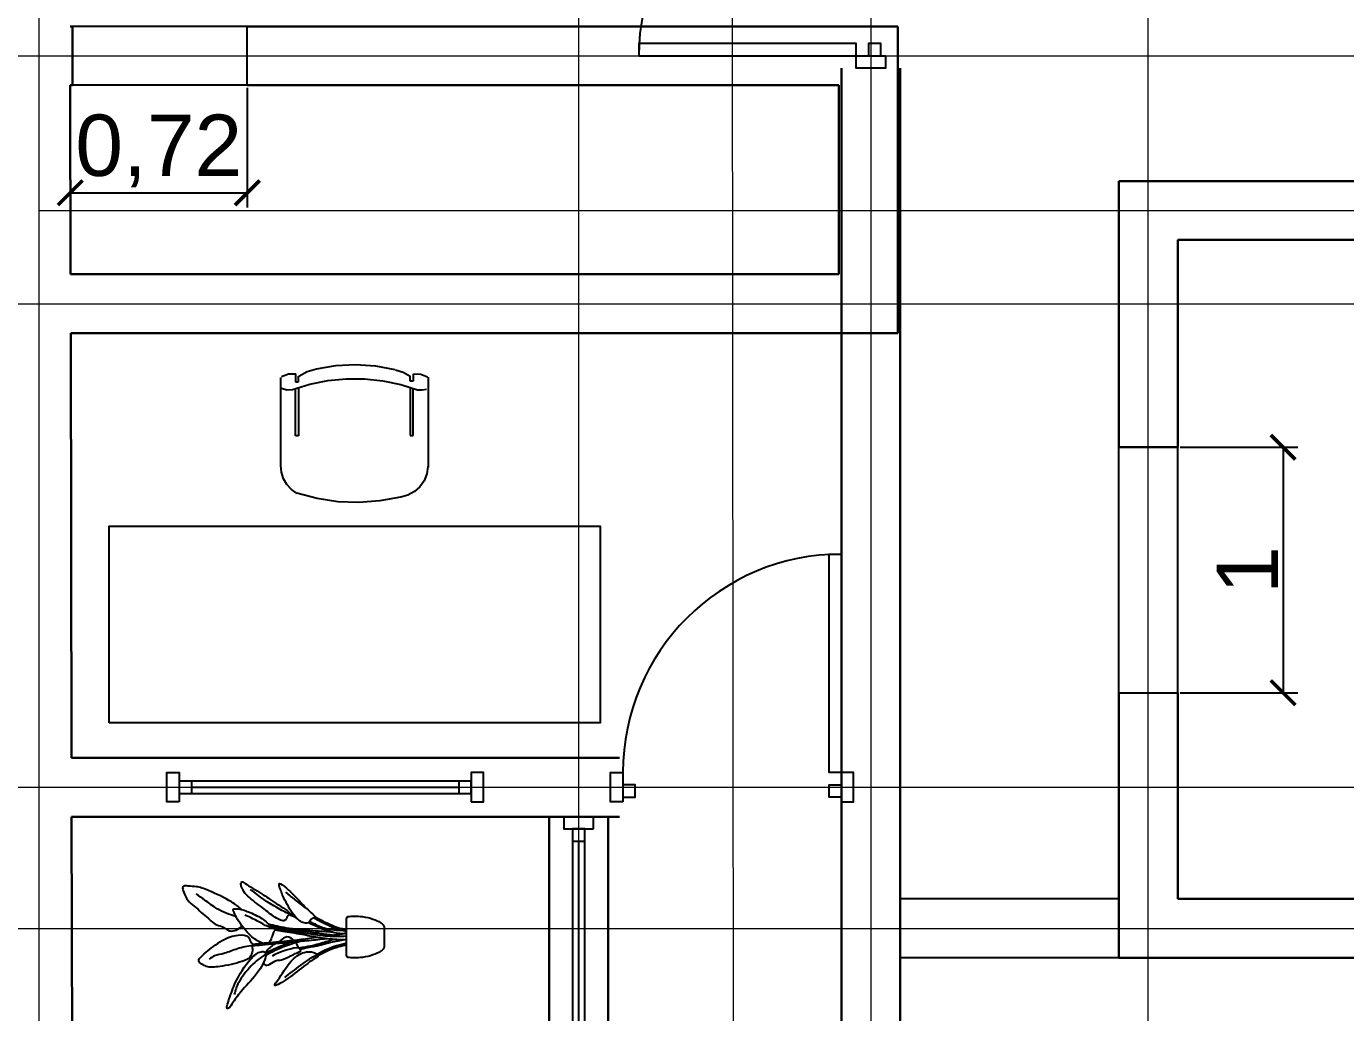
# Model space of a CAD drawing. Header units: metres. Extents: x 68508 to 226087, y -5893 to 20329.
# Drawn here: x 186398 to 191771, y 8093 to 12112 of the extents above; entities that cross this region are included whole.
import ezdxf

# ---------------------------------------------------------------- set-up
doc = ezdxf.new("R2010")
doc.units = ezdxf.units.M
doc.header["$LTSCALE"] = 0.05
for name, color, linetype, lineweight in [('A310G', 31, 'Continuous', 25), ('A314G', 151, 'Continuous', 25), ('A315G', 31, 'Continuous', 25), ('Acotado', 251, 'Continuous', 15), ('muro', 7, 'Continuous', 30)]:
    doc.layers.add(name, color=color, linetype=linetype, lineweight=lineweight)
doc.layers.add('Varios', color=7, linetype='Continuous')
doc.layers.add('www.dwgautocad.com', color=7, linetype='Continuous')
doc.styles.get("Standard").update_dxf_attribs({"font": 'arial.ttf'})
doc.dimstyles.new('Planta', dxfattribs={"dimscale": 100, "dimtxt": 2.5, "dimasz": 1, "dimexe": 0.6, "dimexo": 0.1, "dimgap": 0.2, "dimtad": 1, "dimlfac": 0.001, "dimtxsty": 'Standard', "dimblk": 'ARCHTICK', "dimcen": 1, "dimdle": 0.0005, "dimadec": 0, "dimazin": 0, "dimtfac": 1, "dimtmove": 0, "dimatfit": 3, "dimfxl": 1, "dimarcsym": 0})

# ---------------------------------------------------------------- blocks, each defined once
blk = doc.blocks.new('*U64')
at = {"layer": 'muro', "color": 7, "linetype": 'Continuous', "lineweight": 30}
for p, q in [((1.045, 0.12), (0, 0.12)), ((0, -0.12), (0.805, -0.12))]:
    blk.add_line(p, q, dxfattribs=at)
blk = doc.blocks.new('*U65')
at = {"layer": 'muro', "color": 7, "linetype": 'Continuous', "lineweight": 30}
for p, q in [((0.96, 0.12), (-0.12, 0.12)), ((0.12, -0.12), (0.96, -0.12))]:
    blk.add_line(p, q, dxfattribs=at)
blk = doc.blocks.new('*U66')
at = {"layer": 'muro', "color": 7, "linetype": 'Continuous', "lineweight": 30}
for p, q in [((1, 0.12), (1, -0.12)), ((1.02, 0.12), (1, 0.12)), ((1, -0.12), (1.02, -0.12))]:
    blk.add_line(p, q, dxfattribs=at)
blk = doc.blocks.new('*U67')
at = {"layer": 'muro', "color": 7, "linetype": 'Continuous', "lineweight": 30}
for p, q in [((1.065, 0.12), (0, 0.12)), ((0, -0.12), (0.825, -0.12))]:
    blk.add_line(p, q, dxfattribs=at)
blk = doc.blocks.new('*U68')
at = {"layer": 'muro', "color": 7, "linetype": 'Continuous', "lineweight": 30}
for p, q in [((1.02, 0.12), (-0.12, 0.12)), ((0.12, -0.12), (1.02, -0.12))]:
    blk.add_line(p, q, dxfattribs=at)
blk = doc.blocks.new('*U73')
at = {"layer": 'A310G', "color": 31, "linetype": 'Continuous', "lineweight": 25}
for p, q in [((0, 0.12), (1, 0.12)), ((0, 0.12), (0, -0.12)), ((1, 0.12), (1, -0.12)), ((0, -0.12), (1, -0.12))]:
    blk.add_line(p, q, dxfattribs=at)
blk = doc.blocks.new('*U92')
at = {"layer": 'muro', "color": 7, "linetype": 'Continuous', "lineweight": 30}
for p, q in [((0.6052, 0.12), (0, 0.12)), ((0, -0.12), (0.6048, -0.12))]:
    blk.add_line(p, q, dxfattribs=at)
blk = doc.blocks.new('*U93')
at = {"layer": 'muro', "color": 7, "linetype": 'Continuous', "lineweight": 30}
for p, q in [((0.575, 0.12), (0, 0.12)), ((3.505, 0.12), (0.575, 0.12)), ((0, -0.12), (0.575, -0.12)), ((0.575, -0.12), (3.505, -0.12))]:
    blk.add_line(p, q, dxfattribs=at)
blk = doc.blocks.new('*U106')
at = {"layer": 'muro', "color": 7, "linetype": 'Continuous', "lineweight": 30}
for p, q in [((5.3722, 0.12), (4.6022, 0.12)), ((7.3422, 0.12), (5.6122, 0.12)), ((10.3397, 0.12), (7.5822, 0.12))]:
    blk.add_line(p, q, dxfattribs=at)
blk = doc.blocks.new('*U108')
at = {"layer": 'A310G', "color": 31, "linetype": 'Continuous', "lineweight": 25}
for p, q in [((0, 0.12), (0.89, 0.12)), ((0, 0.12), (0, -0.12)), ((0.89, 0.12), (0.89, -0.12)), ((0, -0.12), (0.89, -0.12))]:
    blk.add_line(p, q, dxfattribs=at)
blk = doc.blocks.new('*U111')
at = {"layer": 'A315G', "color": 31, "linetype": 'Continuous', "lineweight": 25}
for points in [[(0.05, 0.12), (0.1, 0.12), (0.1, 1.005), (0.05, 1.005)], [(0.05, 0), (0, 0), (0, 0.12), (0.05, 0.12)], [(0.935, 0), (0.985, 0), (0.985, 0.12), (0.935, 0.12)], [(0.05, 0.02), (0.1, 0.02), (0.1, 0.07), (0.05, 0.07)], [(0.935, 0.02), (0.885, 0.02), (0.885, 0.07), (0.935, 0.07)]]:
    blk.add_lwpolyline(points, close=True, dxfattribs=at)
blk.add_arc((0.05, 0.12), 0.885, 0, 90, dxfattribs=at)
blk = doc.blocks.new('*U112')
at = {"layer": 'muro', "color": 7, "linetype": 'Continuous', "lineweight": 30}
for p, q in [((1.13, 0.12), (-0.12, 0.12)), ((0.12, -0.12), (0.89, -0.12))]:
    blk.add_line(p, q, dxfattribs=at)
blk = doc.blocks.new('*U113')
at = {"layer": 'muro', "color": 7, "linetype": 'Continuous', "lineweight": 30}
for p, q in [((3.2493, 0.12), (-0.12, 0.12)), ((0.12, -0.12), (3.2497, -0.12))]:
    blk.add_line(p, q, dxfattribs=at)
blk = doc.blocks.new('*U114')
at = {"layer": 'muro', "color": 7, "linetype": 'Continuous', "lineweight": 30}
for p, q in [((2.53, 0.12), (0.12, 0.12)), ((-0.12, -0.12), (2.53, -0.12))]:
    blk.add_line(p, q, dxfattribs=at)
blk = doc.blocks.new('*U115')
at = {"layer": 'muro', "color": 7, "linetype": 'Continuous', "lineweight": 30}
for p, q in [((0.7122, 0.12), (0.7122, -0.12)), ((0.7212, 0.12), (0.7122, 0.12)), ((0.7122, -0.12), (0.7217, -0.12))]:
    blk.add_line(p, q, dxfattribs=at)
blk = doc.blocks.new('*U116')
at = {"layer": 'A310G', "color": 31, "linetype": 'Continuous', "lineweight": 25}
for p, q in [((0, 0.12), (0.7122, 0.12)), ((0, 0.12), (0, -0.12)), ((0.7122, 0.12), (0.7122, -0.12)), ((0, -0.12), (0.7122, -0.12))]:
    blk.add_line(p, q, dxfattribs=at)
blk = doc.blocks.new('*U117')
at = {"layer": 'muro', "color": 7, "linetype": 'Continuous', "lineweight": 30}
for p, q in [((2.1857, 0.12), (0.1198, 0.12)), ((2.3512, 0.12), (2.1857, 0.12)), ((0.1202, -0.12), (2.1857, -0.12)), ((2.1857, -0.12), (2.3512, -0.12))]:
    blk.add_line(p, q, dxfattribs=at)
blk = doc.blocks.new('*U118')
at = {"layer": 'A315G', "color": 31, "linetype": 'Continuous', "lineweight": 25}
for points in [[(0.05, 0.12), (0.1, 0.12), (0.1, 1.01), (0.05, 1.01)], [(0.05, 0), (0, 0), (0, 0.12), (0.05, 0.12)], [(0.94, 0), (0.99, 0), (0.99, 0.12), (0.94, 0.12)], [(0.05, 0.02), (0.1, 0.02), (0.1, 0.07), (0.05, 0.07)], [(0.94, 0.02), (0.89, 0.02), (0.89, 0.07), (0.94, 0.07)]]:
    blk.add_lwpolyline(points, close=True, dxfattribs=at)
at = {"layer": 'A315G', "color": 31, "linetype": 'Continuous', "lineweight": 25, "extrusion": (-2.48837e-29, 0, -1)}
blk.add_arc((-0.05, 0.12), 0.89, 90, 180, dxfattribs=at)
blk = doc.blocks.new('*U119')
at = {"layer": 'muro', "color": 7, "linetype": 'Continuous', "lineweight": 30}
for p, q in [((2.8775, 0.12), (0.12, 0.12)), ((0, -0.12), (2.8775, -0.12))]:
    blk.add_line(p, q, dxfattribs=at)
blk = doc.blocks.new('*U120')
at = {"layer": 'A314G', "color": 151, "linetype": 'Continuous', "lineweight": 25}
for p, q in [((0.1, 0.085, -1), (0.1, 0.035, -1)), ((0.1, 0.06, -1), (2.6575, 0.06, -1)), ((2.6575, 0.085, -1), (2.6575, 0.035, -1))]:
    blk.add_line(p, q, dxfattribs=at)
at = {"layer": 'A314G', "color": 151, "linetype": 'Continuous', "lineweight": 25, "elevation": -1}
for points in [[(0.05, 0), (0, 0), (0, 0.12), (0.05, 0.12)], [(2.7075, 0), (2.7575, 0), (2.7575, 0.12), (2.7075, 0.12)], [(0.05, 0.085), (0.05, 0.035), (2.7075, 0.035), (2.7075, 0.085)]]:
    blk.add_lwpolyline(points, close=True, dxfattribs=at)
blk = doc.blocks.new('*U72')
at = {"layer": 'A314G', "color": 151, "linetype": 'Continuous', "lineweight": 25}
for p, q in [((0.1, 0.085, -1), (0.1, 0.035, -1)), ((0.1, 0.06, -1), (1.19, 0.06, -1)), ((1.19, 0.085, -1), (1.19, 0.035, -1))]:
    blk.add_line(p, q, dxfattribs=at)
at = {"layer": 'A314G', "color": 151, "linetype": 'Continuous', "lineweight": 25, "elevation": -1}
for points in [[(0.05, 0), (0, 0), (0, 0.12), (0.05, 0.12)], [(1.24, 0), (1.29, 0), (1.29, 0.12), (1.24, 0.12)], [(0.05, 0.085), (0.05, 0.035), (1.24, 0.035), (1.24, 0.085)]]:
    blk.add_lwpolyline(points, close=True, dxfattribs=at)
blk = doc.blocks.new('_ArchTick')
at = {"color": 0, "linetype": 'ByBlock', "const_width": 0.15}
blk.add_lwpolyline([(-0.5, -0.5), (0.5, 0.5)], dxfattribs=at)
blk = doc.blocks.new('*D348')
at = {"layer": 'Acotado', "color": 0, "lineweight": -2, "transparency": 16777216}
for p, q in [((191097.5, 10396.7), (191576.9, 10396.7)), ((191516.9, 10396.8), (191516.9, 9396.7)), ((191097.5, 9396.7), (191576.9, 9396.7))]:
    blk.add_line(p, q, dxfattribs=at)
at = {"layer": 'Defpoints', "color": 0, "transparency": 16777216}
for p in [(191087.5, 10396.7), (191087.5, 9396.7), (191516.9, 9396.7)]:
    blk.add_point(p, dxfattribs=at)
at = {"layer": 'Acotado', "color": 0, "lineweight": -2, "transparency": 16777216, "xscale": 100, "yscale": 100, "zscale": 100}
for p, rotation in [((191516.9, 10396.7), 90), ((191516.9, 9396.7), 270)]:
    blk.add_blockref('_ArchTick', p, dxfattribs=dict(at, rotation=rotation))
at = {"layer": 'Acotado', "color": 0, "transparency": 16777216, "insert": (191371.3, 9896.7), "char_height": 250, "attachment_point": 5, "rotation": 90}
blk.add_mtext('1', dxfattribs=at)
blk = doc.blocks.new('*D349')
at = {"layer": 'Acotado', "color": 0, "lineweight": -2, "transparency": 16777216}
for p, q in [((186576.3, 11861.7), (186576.3, 11373.7)), ((187297.5, 11861.7), (187297.5, 11373.7)), ((186576.3, 11433.7), (187297.6, 11433.7))]:
    blk.add_line(p, q, dxfattribs=at)
at = {"layer": 'Defpoints', "color": 0, "transparency": 16777216}
for p in [(186576.3, 11871.7), (187297.5, 11871.7), (187297.5, 11433.7)]:
    blk.add_point(p, dxfattribs=at)
at = {"layer": 'Acotado', "color": 0, "lineweight": -2, "transparency": 16777216, "xscale": 100, "yscale": 100, "zscale": 100, "rotation": 180}
blk.add_blockref('_ArchTick', (186576.3, 11433.7), dxfattribs=at)
at = {"layer": 'Acotado', "color": 0, "lineweight": -2, "transparency": 16777216, "xscale": 100, "yscale": 100, "zscale": 100}
blk.add_blockref('_ArchTick', (187297.5, 11433.7), dxfattribs=at)
at = {"layer": 'Acotado', "color": 0, "transparency": 16777216, "insert": (186936.9, 11604), "char_height": 250, "attachment_point": 5}
blk.add_mtext('0,72', dxfattribs=at)

msp = doc.modelspace()

# ---------------------------------------------------------------- linework, layer by layer
for centre, start, end in [((187707.991, 8478.691), 95.112494, 179.999995), ((187849.099, 8443.766), 0.000006, 42.376389), ((187849.099, 8359.22), 317.623611, 359.999994), ((187707.991, 8324.295), 180.000005, 264.887506)]:
    msp.add_arc(centre, 6.344, start, end)
for points, knots in [([(187274.315, 8513.204), (187261.199, 8524.71), (187235.665, 8547.473), (187140.575, 8591.173), (187092.747, 8608.781), (187058.678, 8607.468), (187038.256, 8612.077), (187031.484, 8599.959), (187041.82, 8575.043), (187058.162, 8541.365), (187089.623, 8523.864), (187116.002, 8493.593), (187144.296, 8473.529), (187165.088, 8451.547), (187194.367, 8445.868), (187205.83, 8437.586), (187211.454, 8433.58)], [0, 0, 0, 0, 0.63638373, 1.53028608, 2.16776181, 2.67257568, 3.04796107, 3.31990209, 3.76648714, 4.30465246, 4.82675627, 5.38230966, 5.90161221, 6.37972444, 6.84831366, 7.24865975, 7.24865975, 7.24865975, 7.24865975]), ([(187471.166, 8497.034), (187470.5, 8504.618), (187405.852, 8541.668), (187360.749, 8577.465), (187291.409, 8616.007), (187276.226, 8629.403), (187267.359, 8614.195), (187290.83, 8568.475), (187352.668, 8528.181), (187394.262, 8490.796), (187440.145, 8464.087), (187456.818, 8469.984), (187460.81, 8490.924), (187471.426, 8494.074), (187471.166, 8497.034)], [0, 0, 0, 0, 0.73197704, 1.48463586, 2.25417608, 2.59297592, 2.87356817, 3.474723, 4.23936506, 4.92158036, 5.53756207, 5.85895923, 6.24843572, 6.53404793, 6.53404793, 6.53404793, 6.53404793]), ([(187575.226, 8482.152), (187576.838, 8485.066), (187550.279, 8504.043), (187509.682, 8549.329), (187463.644, 8596.48), (187421.653, 8629.433), (187432.685, 8592.047), (187449.962, 8550.848), (187487.737, 8482.942), (187525.351, 8456.157), (187551.789, 8457.92), (187557.128, 8480.606), (187574.022, 8479.974), (187575.226, 8482.152)], [0, 0, 0, 0, 0.45310153, 1.17163705, 1.92644982, 2.44350388, 2.85414036, 3.47703622, 4.25481961, 4.84107751, 5.24031511, 5.63138618, 5.96997221, 5.96997221, 5.96997221, 5.96997221]), ([(187251.035, 8485.094), (187224.339, 8492.385), (187173.425, 8513.08), (187126.295, 8551.955), (187101.459, 8568.206), (187089.62, 8576.377)], [0, 0, 0, 0, 0.80146398, 1.48496776, 2.06281431, 2.06281431, 2.06281431, 2.06281431]), ([(187470.228, 8494.649), (187452.174, 8502.761), (187416.211, 8519.497), (187343.859, 8567.507), (187311.007, 8595.521)], [0, 0, 0, 0, 0.67779937, 1.67888074, 1.67888074, 1.67888074, 1.67888074]), ([(187539.058, 8517.508), (187523.467, 8529.192), (187492.59, 8552.968), (187467.391, 8573.281), (187454.884, 8583.55)], [0, 0, 0, 0, 0.67249247, 1.28537139, 1.28537139, 1.28537139, 1.28537139]), ([(187363.003, 8375.429), (187358.789, 8376.674), (187338.897, 8384.899), (187302.112, 8408.923), (187252.417, 8478.017), (187242.694, 8503.681), (187235.709, 8517.692), (187272.126, 8516.248), (187314.948, 8499.127), (187370.083, 8472.91), (187388.47, 8445.026), (187413.421, 8437.282), (187423.603, 8431.435), (187422.911, 8430.64), (187422.099, 8429.708), (187407.835, 8431.588), (187402.721, 8416.397), (187396.989, 8401.567), (187390.114, 8382.474), (187384.138, 8377.397)], [1.77534227, 1.77534227, 1.77534227, 1.77534227, 1.96021886, 2.61475596, 3.42485533, 3.88870473, 4.1463492, 4.60234965, 5.23425869, 5.91461128, 6.41371392, 6.86920773, 7.13023631, 7.13023631, 7.13023631, 7.43647491, 7.76610046, 8.13992788, 8.54419025, 8.54419025, 8.54419025, 8.54419025]), ([(187419.838, 8430.127), (187406.737, 8433.854), (187380.305, 8442.561), (187338.603, 8467.51), (187305.181, 8483.316), (187288.252, 8491.298)], [0, 0, 0, 0, 0.56229142, 1.17393898, 1.83306189, 1.83306189, 1.83306189, 1.83306189]), ([(187467.981, 8492.79), (187474.661, 8490.276), (187480.8, 8487.996), (187492.189, 8483.377), (187494.554, 8482.41)], [0, 0, 0, 0, 0.407023644, 0.505267529, 0.505267529, 0.505267529, 0.505267529]), ([(187211.454, 8433.58), (187215.938, 8430.073), (187226.499, 8423.456), (187254.307, 8427.789), (187269.617, 8439.628), (187275.8, 8446.935)], [7.24865975, 7.24865975, 7.24865975, 7.24865975, 7.61218223, 8.06286103, 8.5342301, 8.5342301, 8.5342301, 8.5342301]), ([(187647.025, 8420.919), (187619.644, 8422.27), (187566.321, 8425.944), (187454.879, 8435.963), (187407.504, 8447.568), (187383.644, 8453.875)], [0, 0, 0, 0, 0.79771365, 1.71864379, 2.47551087, 2.47551087, 2.47551087, 2.47551087]), ([(187644.406, 8408.488), (187629.585, 8410.867), (187597.663, 8415.478), (187554.955, 8420.895), (187440.647, 8431.678), (187411.186, 8440.332), (187395.458, 8444.491)], [0, 0, 0, 0, 0.59029249, 1.18932293, 2.11831497, 2.73281578, 2.73281578, 2.73281578, 2.73281578]), ([(187546.91, 8460.162), (187558.535, 8454.996), (187580.444, 8444.764), (187639.406, 8419.722), (187675.122, 8415.919), (187693.452, 8415.121)], [1.1496233, 1.1496233, 1.1496233, 1.1496233, 1.64431383, 2.34621965, 2.99880512, 2.99880512, 2.99880512, 2.99880512]), ([(187551.298, 8464.301), (187556.111, 8462.089), (187577.733, 8451.999), (187617.359, 8432.458), (187660.947, 8428.736), (187682.383, 8429.727)], [1.06921068, 1.06921068, 1.06921068, 1.06921068, 1.25944662, 1.92215107, 2.6279162, 2.6279162, 2.6279162, 2.6279162]), ([(187569.801, 8480.053), (187579.503, 8474.367), (187599.889, 8463.291), (187644.59, 8439.769), (187683.264, 8428.979), (187701.647, 8425.411)], [0, 0, 0, 0, 0.51091289, 1.15814549, 1.74025062, 1.74025062, 1.74025062, 1.74025062]), ([(187575.226, 8482.152), (187586.111, 8476.273), (187608.046, 8465.241), (187660.32, 8440.47), (187689.9, 8434.098), (187701.647, 8432.327)], [0, 0, 0, 0, 0.53587012, 1.23184932, 1.67856148, 1.67856148, 1.67856148, 1.67856148]), ([(187701.647, 8324.295), (187701.647, 8350.027), (187701.647, 8375.76), (187701.647, 8401.493), (187701.647, 8427.225), (187701.647, 8452.958), (187701.647, 8478.691)], [1.713484457, 1.713484457, 1.713484457, 1.713484457, 2.08139694, 2.08139694, 2.08139694, 2.449309423, 2.449309423, 2.449309423, 2.449309423]), ([(187707.426, 8485.01), (187723.153, 8486.417), (187781.129, 8488.085), (187837.093, 8464.239), (187848.574, 8453.752), (187853.786, 8448.042)], [-1.63207907, -1.63207907, -1.63207907, -1.63207907, -1.2128813, -0.55483444, -0.25533602, -0.25533602, -0.25533602, -0.25533602]), ([(187855.443, 8443.766), (187855.443, 8430.975), (187855.443, 8416.234), (187855.443, 8401.493), (187855.443, 8386.751), (187855.443, 8372.01), (187855.443, 8359.22)], [-0.210768789, -0.210768789, -0.210768789, -0.210768789, -0.000000161, -0.000000161, -0.000000161, 0.210768468, 0.210768468, 0.210768468, 0.210768468]), ([(187319.665, 8372.467), (187318.802, 8374.889), (187309.445, 8376.318), (187307.626, 8409.181), (187255.046, 8412.391), (187193.539, 8391.582), (187130.864, 8340.412), (187104.406, 8318.674), (187095.248, 8300.047), (187119.502, 8288.142), (187137.214, 8276.458), (187197.922, 8280.574), (187283.008, 8301.864), (187313.988, 8318.381), (187319.89, 8353.421), (187316.158, 8360.041), (187320.66, 8369.675), (187319.665, 8372.467)], [0, 0, 0, 0, 0.26115294, 0.70299053, 1.28229644, 2.01047531, 2.80237957, 3.31716083, 3.65338416, 4.06786635, 4.46976721, 5.14611088, 5.98227199, 6.4914342, 6.97621089, 7.22187101, 7.52297199, 7.52297199, 7.52297199, 7.52297199]), ([(187621.262, 8394.27), (187597.114, 8391.377), (187546.6, 8385.702), (187474.175, 8380.493), (187359.249, 8368.571), (187332.148, 8365.699), (187318.461, 8364.227)], [0, 0, 0, 0, 0.75134558, 1.52631314, 2.45895953, 3.0242381, 3.0242381, 3.0242381, 3.0242381]), ([(187581.063, 8399.687), (187576.865, 8399.081), (187547.957, 8394.884), (187500.744, 8387.792), (187412.037, 8380.114), (187351.024, 8374.265), (187319.873, 8371.472)], [1.68453184, 1.68453184, 1.68453184, 1.68453184, 1.80652211, 2.53707977, 3.35968241, 4.21172171, 4.21172171, 4.21172171, 4.21172171]), ([(187512.819, 8383.273), (187491.234, 8377.582), (187448.556, 8364.074), (187397.523, 8340.192), (187373.103, 8326.347)], [0, 0, 0, 0, 0.7198221, 1.52703548, 1.52703548, 1.52703548, 1.52703548]), ([(187701.647, 8390.203), (187688.822, 8390.063), (187655.445, 8390.631), (187583.395, 8397.576), (187522.119, 8412.481), (187444.143, 8422.987), (187422.264, 8427.109), (187411.358, 8429.029)], [0.17904928, 0.17904928, 0.17904928, 0.17904928, 0.65060794, 1.42079156, 2.1439086, 2.91025107, 3.41725536, 3.41725536, 3.41725536, 3.41725536]), ([(187701.647, 8404.306), (187671.89, 8402.8), (187611.372, 8404.053), (187558.249, 8413.265), (187477.268, 8424.379), (187438.973, 8430.529), (187419.343, 8433.677)], [0.12727097, 0.12727097, 0.12727097, 0.12727097, 0.88447133, 1.56294884, 2.34413999, 3.0234538, 3.0234538, 3.0234538, 3.0234538]), ([(187488.661, 8387.236), (187469.574, 8403.482), (187451.907, 8403.946), (187435.534, 8389.691), (187425.377, 8381.182)], [6.84635582, 6.84635582, 6.84635582, 6.84635582, 7.184935201, 7.487921164, 7.487921164, 7.487921164, 7.487921164]), ([(187653.904, 8391.504), (187635.584, 8387.568), (187610.383, 8377.958), (187550.338, 8362.291), (187515.492, 8357.46), (187507.603, 8356.001)], [0, 0, 0, 0, 0.65950914, 1.35625675, 1.61323555, 1.61323555, 1.61323555, 1.61323555]), ([(187696.071, 8390.165), (187676.032, 8387.107), (187635.985, 8379.758), (187580.026, 8362.639), (187530.442, 8355.059), (187511.557, 8350.901)], [0, 0, 0, 0, 0.68595858, 1.37834746, 1.96324455, 1.96324455, 1.96324455, 1.96324455]), ([(187701.647, 8416.728), (187699.032, 8416.166), (187685.501, 8413.484), (187660.035, 8410.621), (187630.128, 8406.598), (187619.438, 8405.121)], [0.28117882, 0.28117882, 0.28117882, 0.28117882, 0.42681394, 1.01018804, 1.31892645, 1.31892645, 1.31892645, 1.31892645]), ([(187319.289, 8367.16), (187298.482, 8363.848), (187257.274, 8355.65), (187207.729, 8333.131), (187163.813, 8327.01), (187149.384, 8316.516), (187142.67, 8311.533)], [0, 0, 0, 0, 0.69933898, 1.35339006, 1.92734558, 2.36789004, 2.36789004, 2.36789004, 2.36789004]), ([(187372.953, 8331.169), (187371.997, 8337.897), (187360.302, 8347.619), (187313.712, 8325.357), (187249.562, 8225.872), (187229.954, 8165.166), (187209.118, 8106.428), (187224.555, 8111.764), (187241.621, 8139.057), (187278.49, 8190.282), (187344.526, 8253.534), (187375.039, 8316.499), (187372.953, 8331.169)], [0, 0, 0, 0, 0.35028352, 0.93434297, 1.88696909, 2.65249777, 3.258027, 3.48358372, 3.96980467, 4.67100818, 5.54709489, 6.31086594, 6.31086594, 6.31086594, 6.31086594]), ([(187372.953, 8331.169), (187351.49, 8317.77), (187312.126, 8287.561), (187259.686, 8218.149), (187248.852, 8184.418), (187244.4, 8167.618)], [0, 0, 0, 0, 0.7663635, 1.57439364, 2.20955315, 2.20955315, 2.20955315, 2.20955315]), ([(187363.115, 8295.458), (187364.136, 8292.937), (187369.772, 8284.717), (187391.306, 8288.93), (187414.644, 8309.048), (187438.055, 8305.19), (187473.348, 8325.412), (187506.469, 8339.303), (187515.245, 8343.801), (187515.196, 8345.654), (187515.137, 8347.911), (187506.412, 8353.73), (187500.506, 8371.718), (187496.432, 8378.73)], [3.02513613, 3.02513613, 3.02513613, 3.02513613, 3.1628493, 3.57563205, 4.05757975, 4.4655368, 5.02711902, 5.56831204, 5.82314988, 5.82314988, 5.82314988, 6.13354225, 6.45280562, 6.45280562, 6.45280562, 6.45280562]), ([(187410.994, 8373.88), (187408.509, 8372.372), (187394.171, 8362.944), (187379.261, 8349.197), (187371.052, 8336.669)], [7.689274801, 7.689274801, 7.689274801, 7.689274801, 7.793786792, 8.291218802, 8.291218802, 8.291218802, 8.291218802]), ([(187473.023, 8379.874), (187452.687, 8371.971), (187412.472, 8354.983), (187385.245, 8342.067), (187371.722, 8335.43)], [0, 0, 0, 0, 0.71165084, 1.30297339, 1.30297339, 1.30297339, 1.30297339]), ([(187584.633, 8324.945), (187584.576, 8329.653), (187566.497, 8342.757), (187526.107, 8341.54), (187477.495, 8312.999), (187433.487, 8240.92), (187399.632, 8197.078), (187437.329, 8214.005), (187500.891, 8259.632), (187560.347, 8308.352), (187584.693, 8319.933), (187584.633, 8324.945)], [0, 0, 0, 0, 0.40455679, 0.95598947, 1.60443222, 2.44860904, 2.97821714, 3.39066377, 4.20424501, 5.00087164, 5.43148486, 5.43148486, 5.43148486, 5.43148486]), ([(187701.647, 8375.974), (187688.601, 8373.404), (187654.226, 8364.832), (187606.794, 8344.951), (187581.599, 8330.53)], [0.17924306, 0.17924306, 0.17924306, 0.17924306, 0.66181254, 1.48270407, 1.48270407, 1.48270407, 1.48270407]), ([(187701.647, 8368.233), (187691.255, 8366.373), (187665.895, 8360.595), (187627.623, 8346.597), (187598.646, 8332.724), (187584.633, 8324.945)], [0.19254233, 0.19254233, 0.19254233, 0.19254233, 0.59971307, 1.19383936, 1.80378511, 1.80378511, 1.80378511, 1.80378511]), ([(187853.786, 8354.944), (187848.574, 8349.233), (187837.093, 8338.747), (187781.129, 8314.9), (187723.153, 8316.568), (187707.426, 8317.975)], [0.25532462, 0.25532462, 0.25532462, 0.25532462, 0.55482552, 1.21287783, 1.63207907, 1.63207907, 1.63207907, 1.63207907]), ([(187582.972, 8328.985), (187571.662, 8323.551), (187549.865, 8313.815), (187478.798, 8260.12), (187459.261, 8244.766), (187448.912, 8236.452)], [0, 0, 0, 0, 0.53968526, 1.35430049, 1.90941678, 1.90941678, 1.90941678, 1.90941678])]:
    msp.add_open_spline(points, degree=3, knots=knots)
for points in [[(187471.166, 8497.034), (187476.529, 8495.123), (187481.853, 8493.179), (187487.16, 8491.187)], [(187506.384, 8358.021), (187493.22, 8359.824), (187420.882, 8339.496), (187399.499, 8323.569)]]:
    msp.add_open_spline(points, degree=3)
at = {"layer": 'Acotado'}
for p, q in [((186447.768, 19093.7), (186447.768, -4893.3)), ((188647.538, 1564.2), (188647.538, 19093.7)), ((189837.538, 19093.7), (189837.538, -2153.3)), ((190967.538, -4893.3), (190967.538, 19093.7)), ((189289.144, -4893.3), (189270.805, 16353.7)), ((186336.108, 11991.7), (194222.538, 11991.7)), ((186447.768, 11361.7), (196842.538, 11361.7)), ((183827.309, 10981.7), (194222.538, 10981.7)), ((183827.309, 9011.7), (196842.538, 9011.7)), ((183827.309, 8436.7), (196842.538, 8436.7))]:
    msp.add_line(p, q, dxfattribs=at)
at = {"layer": 'www.dwgautocad.com'}
for p, q in [((187437.26, 10684.911), (187465.36, 10695.611)), ((187465.36, 10695.611), (187495.36, 10696.611)), ((187493.66, 10696.611), (187493.66, 10664.111)), ((187506.86, 10687.011), (187541.86, 10705.911)), ((187541.86, 10705.911), (187579.96, 10716.511)), ((187578.96, 10716.711), (187658.46, 10730.311)), ((187658.46, 10730.311), (187738.96, 10734.411)), ((187738.96, 10734.411), (187819.36, 10728.811)), ((187819.36, 10728.811), (187898.46, 10713.711)), ((187900.56, 10712.911), (187931.96, 10702.311)), ((187931.96, 10702.311), (187960.86, 10686.311)), ((187973.56, 10696.611), (187973.56, 10665.711)), ((187974.26, 10696.511), (188004.26, 10694.911)), ((188004.26, 10694.911), (188032.06, 10683.511)), ((187433.36, 10680.811), (187433.36, 10322.011)), ((187481.16, 10631.811), (187552.76, 10654.011)), ((187493.66, 10664.111), (187506.76, 10664.111)), ((187506.76, 10664.111), (187506.76, 10686.711)), ((187552.76, 10654.011), (187626.16, 10668.711)), ((187626.16, 10668.711), (187700.66, 10676.011)), ((187700.66, 10676.011), (187775.46, 10675.811)), ((187775.46, 10675.811), (187849.96, 10668.011)), ((187849.96, 10668.011), (187923.26, 10652.711)), ((187923.26, 10652.711), (187994.56, 10630.011)), ((187960.86, 10665.711), (187960.86, 10686.711)), ((187973.56, 10665.711), (187960.86, 10665.711)), ((188034.26, 10682.311), (188034.26, 10314.411)), ((187458.66, 10630.011), (187436.66, 10636.011)), ((187481.26, 10631.211), (187458.66, 10630.011)), ((187494.06, 10443.811), (187494.06, 10633.911)), ((187506.76, 10639.511), (187506.76, 10443.811)), ((187960.46, 10638.711), (187960.46, 10445.411)), ((187972.66, 10445.411), (187972.66, 10634.311)), ((188010.06, 10629.611), (187992.56, 10629.611)), ((188027.16, 10632.711), (188010.06, 10629.611)), ((187506.76, 10443.811), (187494.06, 10443.811)), ((187960.46, 10445.411), (187972.66, 10445.411)), ((187436.56, 10294.811), (187434.16, 10322.411)), ((188033.36, 10317.811), (188028.76, 10288.311)), ((187445.06, 10268.411), (187436.56, 10294.811)), ((187459.06, 10244.611), (187445.06, 10268.411)), ((188028.76, 10288.311), (188017.56, 10260.511)), ((187478.06, 10224.411), (187459.06, 10244.611)), ((187500.96, 10208.811), (187478.06, 10224.411)), ((187977.96, 10216.111), (187951.66, 10201.811)), ((188000.36, 10236.011), (187977.96, 10216.111)), ((188017.56, 10260.511), (188000.36, 10236.011)), ((187582.16, 10187.511), (187499.46, 10209.311)), ((187666.76, 10174.911), (187582.16, 10187.511)), ((187752.26, 10171.811), (187666.76, 10174.911)), ((187837.56, 10178.211), (187752.26, 10171.811)), ((187921.56, 10193.911), (187837.56, 10178.211)), ((187951.66, 10201.811), (187922.76, 10193.811))]:
    msp.add_line(p, q, dxfattribs=at)
msp.add_lwpolyline([(186735.042, 9274.724), (186735.042, 10074.724), (188735.042, 10074.724), (188735.042, 9274.724)], close=True, dxfattribs=at)

# ---------------------------------------------------------------- block references
at = {"layer": 'A310G', "color": 31, "linetype": 'Continuous', "lineweight": 25, "xscale": 1000, "yscale": 1000, "zscale": 1000}
for name, p, rotation in [('*U116', (187297.538, 11991.7), 180), ('*U73', (190967.538, 9396.7), 90), ('*U108', (190847.538, 8436.7), 180)]:
    msp.add_blockref(name, p, dxfattribs=dict(at, rotation=rotation))
at = {"layer": 'A314G', "color": 151, "linetype": 'Continuous', "lineweight": 25, "xscale": 1000, "yscale": 1000, "zscale": 1000}
msp.add_blockref('*U72', (186969.787, 8951.7), dxfattribs=at)
at = {"layer": 'A314G', "color": 151, "linetype": 'Continuous', "lineweight": 25, "xscale": 1000, "yscale": 1000, "zscale": 1000, "rotation": 90}
msp.add_blockref('*U120', (188707.538, 6134.2, 1000), dxfattribs=at)
at = {"layer": 'muro', "color": 7, "linetype": 'Continuous', "lineweight": 30, "xscale": 1000, "yscale": 1000, "zscale": 1000}
for name, p, rotation in [('*U106', (186447.538, 16473.7), 270.1095572631265), ('*U115', (187297.538, 11991.7), 180), ('*U114', (189827.538, 11991.7), 180), ('*U112', (189827.538, 11991.7), 270), ('*U93', (189837.538, 8436.7), 89.9999999999999), ('*U67', (190967.538, 10416.7), 90), ('*U113', (189827.538, 10981.7), 180), ('*U66', (190967.538, 9396.7), 90), ('*U65', (190967.538, 8436.7), 90), ('*U119', (188647.538, 6014.2), 90), ('*U64', (191892.538, 8436.7), 180), ('*U92', (189837.538, 8436.7), 270)]:
    msp.add_blockref(name, p, dxfattribs=dict(at, rotation=rotation))
for name, p in [('*U68', (190967.538, 11361.7)), ('*U117', (186461.807, 9011.7))]:
    msp.add_blockref(name, p, dxfattribs=at)
at = {"layer": 'Varios', "color": 31, "linetype": 'Continuous', "lineweight": 100, "xscale": 1000, "yscale": 1000, "zscale": 1000, "rotation": 90}
msp.add_blockref('*U111', (189897.538, 11941.7), dxfattribs=at)
at = {"layer": 'Varios', "color": 31, "linetype": 'Continuous', "lineweight": 100, "xscale": -1000, "yscale": 1000, "zscale": 1000}
msp.add_blockref('*U118', (189767.538, 8951.7), dxfattribs=at)

# ---------------------------------------------------------------- dimensions: what is measured, and where the dimension line sits
at = {"layer": 'Acotado'}
dim = msp.add_linear_dim(base=(187297.538, 11433.719), p1=(186576.338, 11871.7), p2=(187297.538, 11871.7), dimstyle='Planta', dxfattribs=at)
dim.commit()
dim.dimension.update_dxf_attribs({"geometry": '*D349', "text_midpoint": (186936.938, 11603.958)})
dim = msp.add_linear_dim(base=(191516.854, 9396.7), p1=(191087.538, 10396.7), p2=(191087.538, 9396.7), angle=90, dimstyle='Planta', dxfattribs=at)
dim.commit()
dim.dimension.update_dxf_attribs({"geometry": '*D348', "text_midpoint": (191371.343, 9896.7)})

doc.saveas('drawing.dxf')
